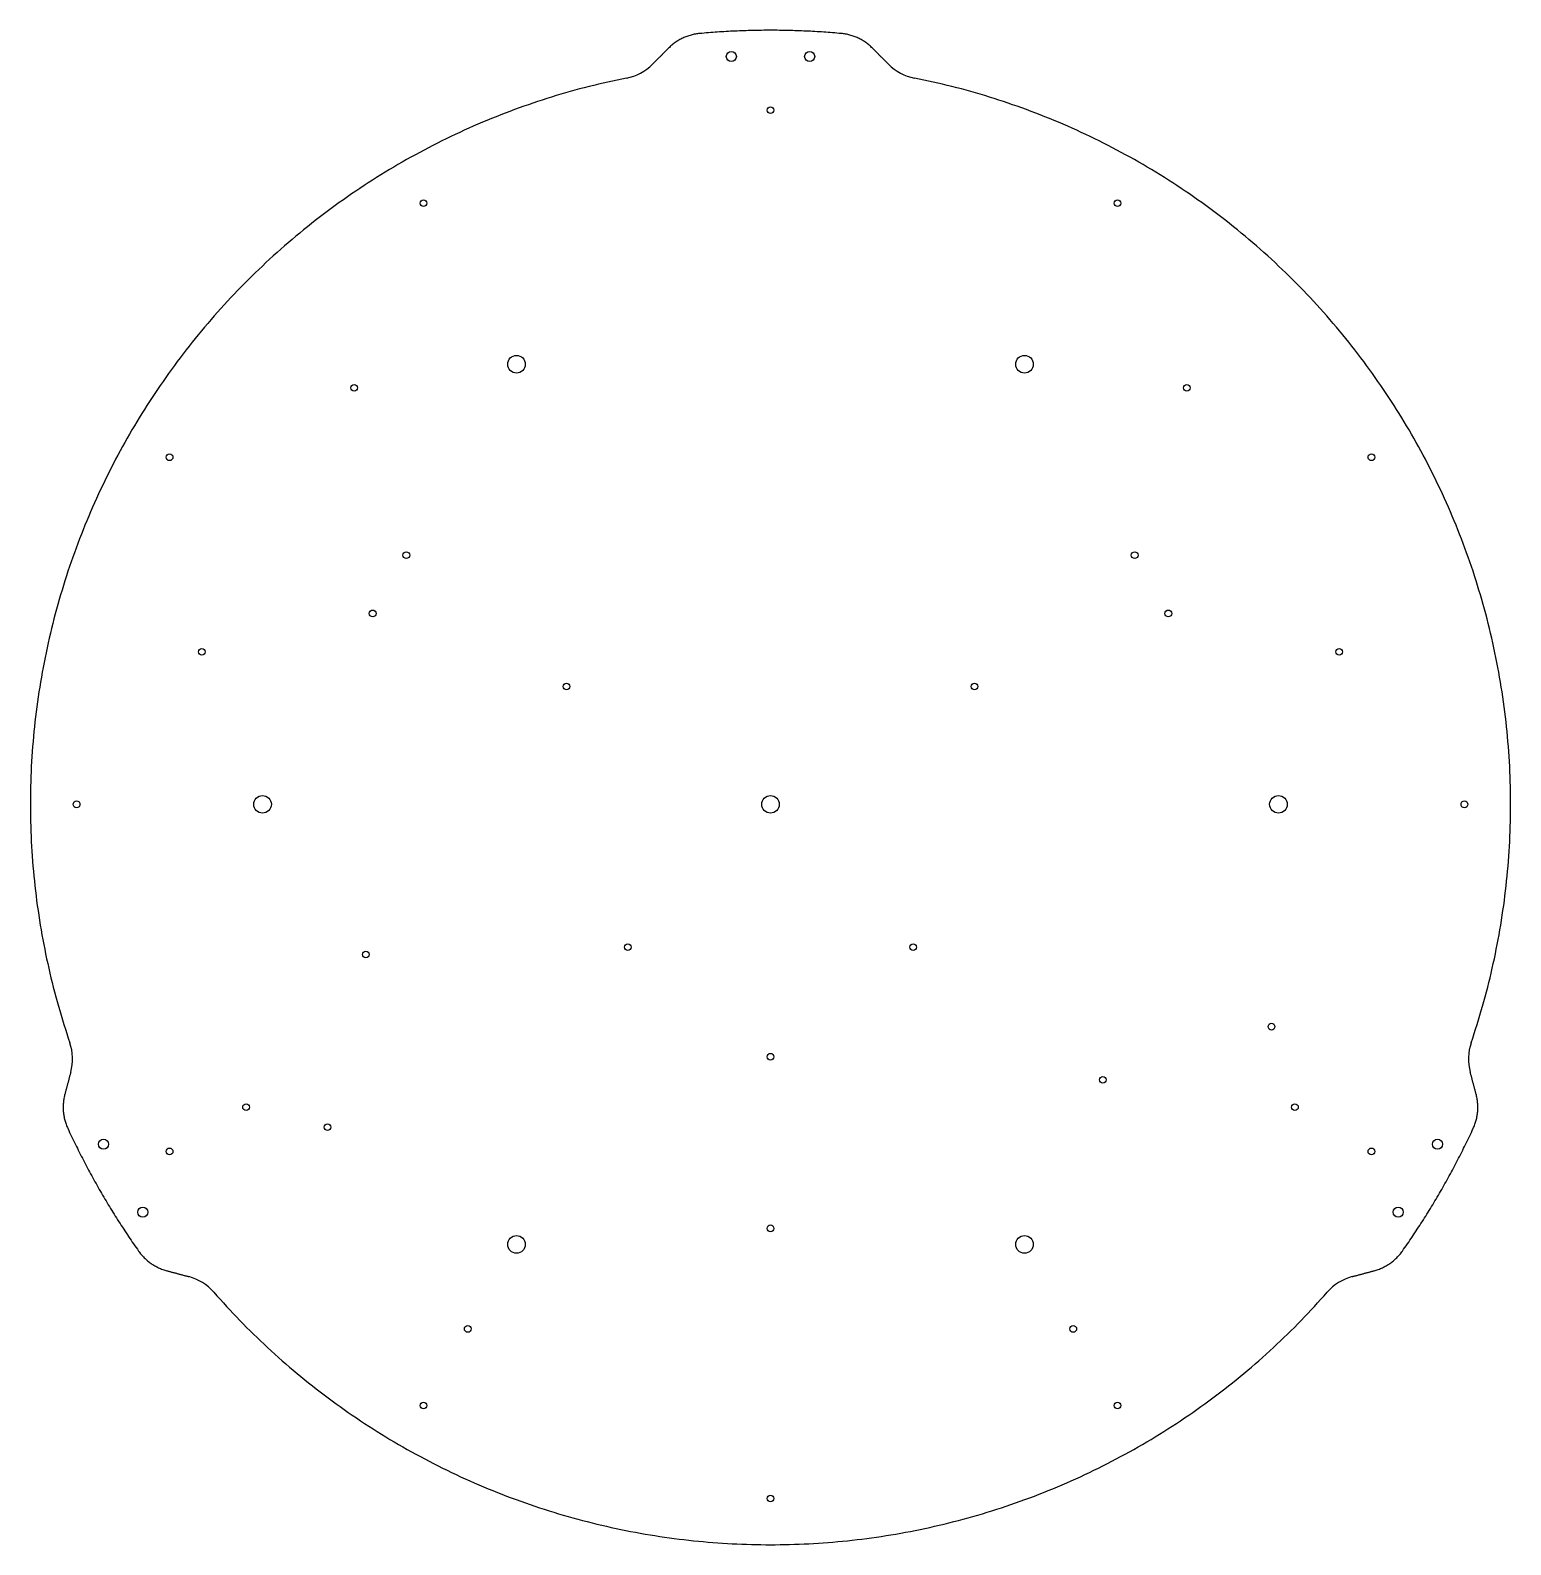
# Model space of a CAD drawing. Header units: millimetres. Extents: x -440 to 440, y -440 to 460.
import ezdxf

# ---------------------------------------------------------------- set-up
doc = ezdxf.new("R2010")
doc.units = ezdxf.units.MM
doc.header["$MEASUREMENT"] = 0
doc.layers.add('Corte ALU', color=178, linetype='Continuous', true_color=0x000000)

msp = doc.modelspace()

# ---------------------------------------------------------------- linework, layer by layer
at = {"layer": 'Corte ALU'}
for centre, radius in [((-23.29, 444.39), 3), ((23.29, 444.39), 3), ((0, 412.5), 2), ((-206.25, 357.24), 2), ((206.25, 357.24), 2), ((-151, 261.54), 5.25), ((151, 261.54), 5.25), ((-247.49, 247.49), 2), ((247.49, 247.49), 2), ((-357.24, 206.25), 2), ((357.24, 206.25), 2), ((-216.5, 148.09), 2), ((216.5, 148.09), 2), ((-236.5, 113.45), 2), ((236.5, 113.45), 2), ((-338.07, 90.59), 2), ((338.07, 90.59), 2), ((-121.24, 70), 2), ((121.24, 70), 2), ((-412.5, 0), 2), ((-302, 0), 5.25), ((0, 0), 5.25), ((302, 0), 5.25), ((412.5, 0), 2), ((-240.6, -89.26), 2), ((-84.85, -84.85), 2), ((84.85, -84.85), 2), ((297.84, -132.12), 2), ((0, -150), 2), ((197.6, -163.74), 2), ((-311.77, -180), 2), ((311.77, -180), 2), ((-263.34, -191.88), 2), ((-396.5, -202.03), 3), ((-357.24, -206.25), 2), ((357.24, -206.25), 2), ((396.5, -202.03), 3), ((-373.21, -242.36), 3), ((373.21, -242.36), 3), ((0, -252), 2), ((-151, -261.54), 5.25), ((151, -261.54), 5.25), ((-180, -311.77), 2), ((180, -311.77), 2), ((-206.25, -357.24), 2), ((206.25, -357.24), 2), ((0, -412.5), 2)]:
    msp.add_circle(centre, radius, dxfattribs=at)
for centre, start, end in [((-91.4, 461.03), 281.21354, 315), ((91.4, 461.03), 225, 258.78646), ((-444.96, -151.36), 345, 18.78646), ((444.96, -151.36), 161.21354, 195), ((-353.56, -309.67), 41.21354, 75), ((353.56, -309.67), 105, 138.78646)]:
    msp.add_arc(centre, 30, start, end, dxfattribs=at)
for points, weights in [([(42.13, 458.07), (0, 461.94), (-42.13, 458.07)], [1, 0.995797446042, 1]), ([(-42.13, 458.07), (-52.93, 457.07), (-60.59, 449.41)], [1, 0.940450447741, 1]), ([(60.59, 449.41), (52.93, 457.07), (42.13, 458.07)], [1, 0.940450447741, 1]), ([(-419.49, -172.23), (-422.3, -182.7), (-417.76, -192.55)], [1, 0.940450447741, 1]), ([(417.76, -192.55), (422.3, -182.7), (419.49, -172.23)], [1, 0.940450447741, 1]), ([(-417.76, -192.55), (-400.05, -230.97), (-375.63, -265.52)], [1, 0.995797446042, 1]), ([(375.63, -265.52), (400.05, -230.97), (417.76, -192.55)], [1, 0.995797446042, 1]), ([(-375.63, -265.52), (-369.37, -274.37), (-358.9, -277.18)], [1, 0.940450447741, 1]), ([(358.9, -277.18), (369.37, -274.37), (375.63, -265.52)], [1, 0.940450447741, 1])]:
    msp.add_rational_spline(points, weights, degree=2, dxfattribs=at)
for points in [[(-60.59, 449.41), (-65.39, 444.61), (-70.19, 439.81)], [(70.19, 439.81), (65.39, 444.61), (60.59, 449.41)], [(-415.98, -159.12), (-417.74, -165.68), (-419.49, -172.23)], [(419.49, -172.23), (417.74, -165.68), (415.98, -159.12)], [(-358.9, -277.18), (-352.35, -278.93), (-345.8, -280.69)], [(345.8, -280.69), (352.35, -278.93), (358.9, -277.18)]]:
    msp.add_open_spline(points, degree=2, dxfattribs=at)
for points, knots in [([(-85.57, 431.6), (-281.29, 392.8), (-381.05, 220), (-480.82, 47.2), (-416.56, -141.7)], [3576.932945, 3576.932945, 3576.932945, 3951.31596, 3951.31596, 4325.698975, 4325.698975, 4325.698975]), ([(416.56, -141.7), (480.82, 47.2), (381.05, 220), (281.29, 392.8), (85.57, 431.6)], [2638.00054, 2638.00054, 2638.00054, 3012.383556, 3012.383556, 3386.766571, 3386.766571, 3386.766571]), ([(-330.99, -289.9), (-199.53, -440), (0, -440), (199.53, -440), (330.99, -289.9)], [4515.865349, 4515.865349, 4515.865349, 4890.248364, 4890.248364, 5264.63138, 5264.63138, 5264.63138])]:
    msp.add_rational_spline(points, [0.995600947294, 0.908727063769, 1, 0.908727063769, 0.995600947294], degree=2, knots=knots, dxfattribs=at)

doc.saveas('drawing.dxf')
